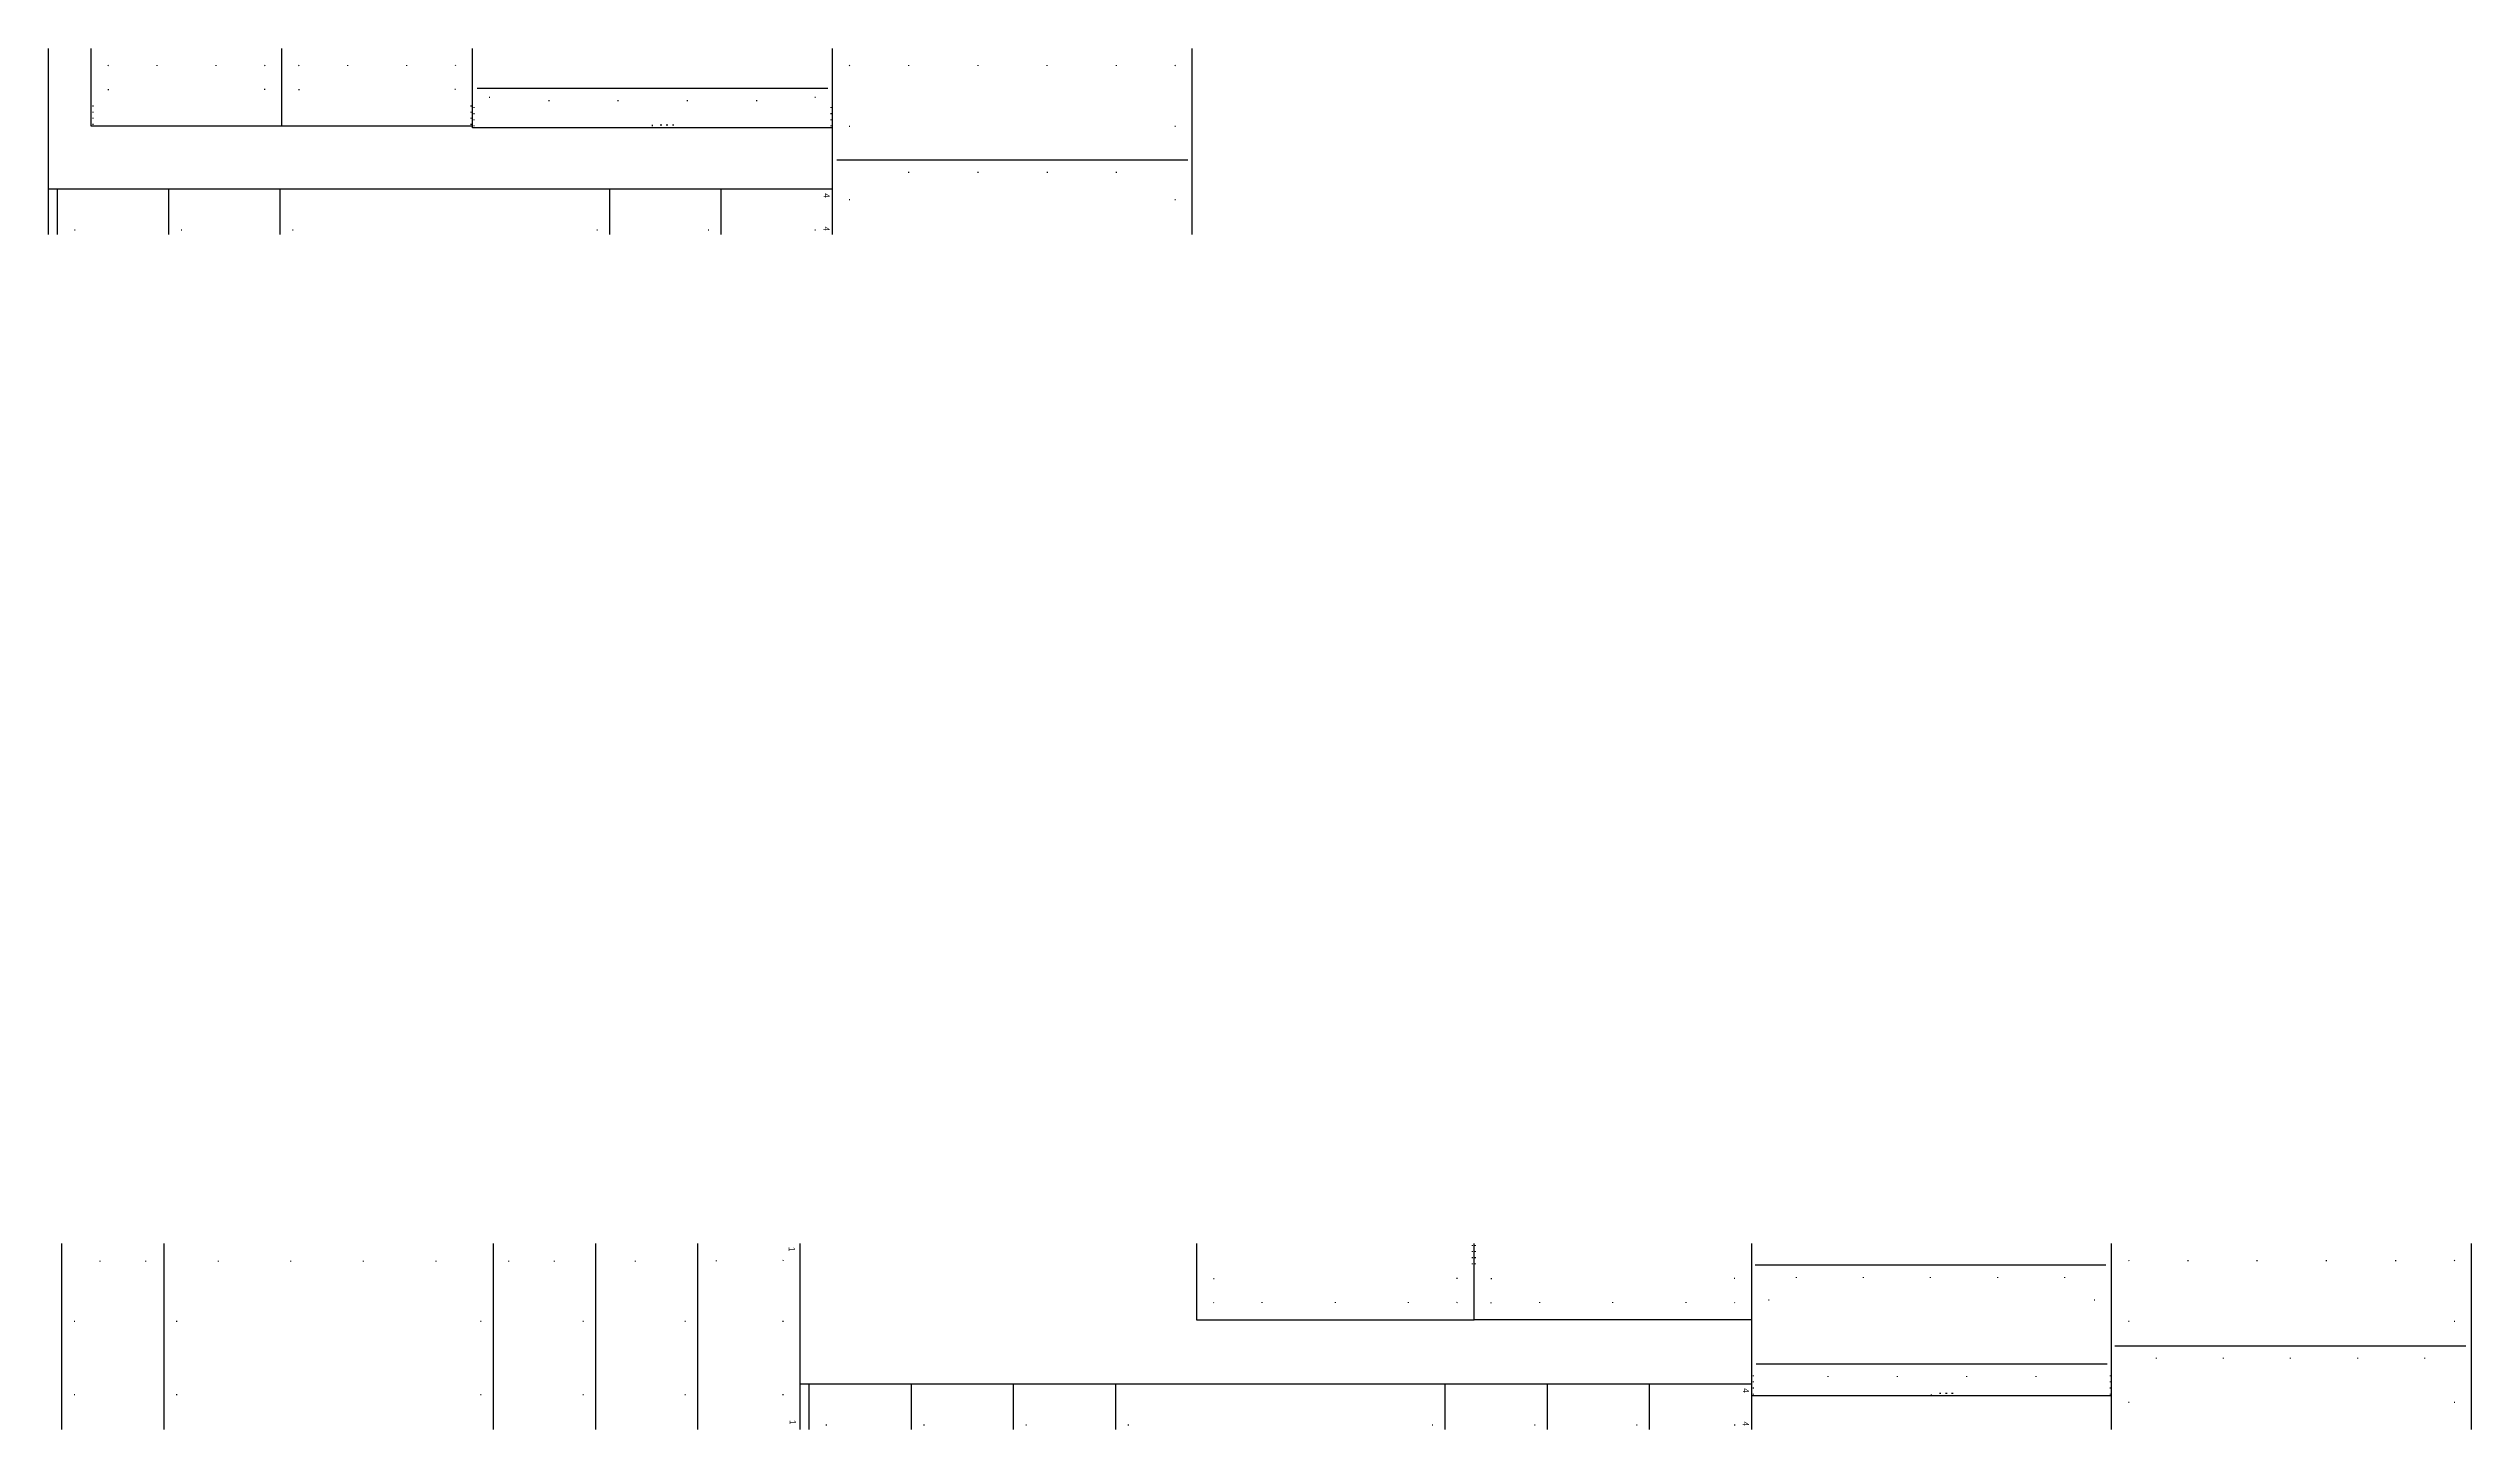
# Model space of a CAD drawing. Header units: millimetres. Extents: x 0 to 3072, y 0 to 988.
# Drawn here: x 2278 to 3072, y 59 to 512 of the extents above; entities that cross this region are included whole.
import ezdxf

# ---------------------------------------------------------------- set-up
doc = ezdxf.new("R2010")
doc.units = ezdxf.units.MM
for name, color, linetype in [('CUT1', 2, 'Continuous'), ('CUTME', 1, 'Continuous'), ('PEN1', 5, 'Continuous'), ('PEN2', 95, 'Continuous'), ('PENME', 3, 'Continuous'), ('TEXT', 7, 'Continuous')]:
    doc.layers.add(name, color=color, linetype=linetype)

msp = doc.modelspace()

# ---------------------------------------------------------------- linework, layer by layer
at = {"layer": 'CUT1'}
for p, q in [((2354.374, 486.317), (2291.874, 486.317)), ((2416.874, 486.317), (2354.374, 486.317)), ((2534.874, 485.816), (2416.874, 485.816)), ((2654.28, 94.943), (2745.28, 94.943)), ((2836.28, 94.943), (2745.28, 94.943)), ((2954.279, 69.943), (2836.28, 69.943))]:
    msp.add_line(p, q, dxfattribs=at)
at = {"layer": 'CUT1', "ltscale": 22}
for p, q in [((2277.874, 465.816), (2534.874, 465.816)), ((2524.28, 73.943), (2836.28, 73.943))]:
    msp.add_line(p, q, dxfattribs=at)
at = {"layer": 'CUTME', "ltscale": 22}
for p, q in [((2277.874, 450.816), (2277.874, 511.816)), ((2277.874, 450.816), (2277.874, 465.816)), ((2534.874, 450.816), (2534.874, 465.816)), ((2524.28, 58.943), (2524.28, 119.943)), ((2836.28, 58.943), (2836.28, 119.943))]:
    msp.add_line(p, q, dxfattribs=at)
at = {"layer": 'CUTME'}
for p, q in [((2291.874, 486.317), (2291.874, 511.816)), ((2354.374, 486.317), (2354.374, 511.816)), ((2416.874, 485.816), (2416.874, 511.816)), ((2534.874, 450.816), (2534.874, 511.816)), ((2652.873, 450.816), (2652.873, 511.816)), ((2654.28, 119.943), (2654.28, 94.943)), ((2745.28, 94.943), (2745.28, 119.943)), ((2954.279, 58.943), (2954.279, 119.943)), ((3072.279, 58.943), (3072.279, 119.943))]:
    msp.add_line(p, q, dxfattribs=at)
at = {"layer": 'PEN1', "ltscale": 22}
for p, q in [((2280.874, 450.816), (2280.874, 465.816)), ((2527.28, 58.943), (2527.28, 73.943))]:
    msp.add_line(p, q, dxfattribs=at)
at = {"layer": 'PEN2'}
for p, q in [((2418.374, 498.816), (2533.374, 498.816)), ((2536.374, 475.316), (2651.374, 475.316)), ((2837.366, 112.94), (2952.366, 112.94)), ((2837.78, 80.443), (2952.78, 80.443)), ((2955.365, 86.44), (3070.365, 86.44))]:
    msp.add_line(p, q, dxfattribs=at)
at = {"layer": 'PEN2', "ltscale": 22}
for p, q in [((2317.374, 450.816), (2317.374, 465.816)), ((2353.874, 450.816), (2353.874, 465.816)), ((2461.874, 450.816), (2461.874, 465.816)), ((2498.374, 450.816), (2498.374, 465.816)), ((2282.28, 58.943), (2282.28, 119.943)), ((2315.78, 58.943), (2315.78, 119.943)), ((2423.78, 58.943), (2423.78, 119.943)), ((2457.28, 58.943), (2457.28, 119.943)), ((2490.78, 58.943), (2490.78, 119.943)), ((2560.78, 58.943), (2560.78, 73.943)), ((2594.28, 58.943), (2594.28, 73.943)), ((2627.78, 58.943), (2627.78, 73.943)), ((2735.78, 58.943), (2735.78, 73.943)), ((2769.28, 58.943), (2769.28, 73.943)), ((2802.78, 58.943), (2802.78, 73.943))]:
    msp.add_line(p, q, dxfattribs=at)
at = {"layer": 'PENME'}
for p, q in [((2297.374, 506.316), (2297.551, 506.14)), ((2313.457, 506.316), (2313.457, 506.066)), ((2332.79, 506.316), (2332.79, 506.066)), ((2348.874, 506.316), (2348.697, 506.14)), ((2359.874, 506.316), (2360.051, 506.14)), ((2375.957, 506.316), (2375.957, 506.066)), ((2395.291, 506.316), (2395.291, 506.066)), ((2411.374, 506.316), (2411.197, 506.14)), ((2540.374, 506.316), (2540.55, 506.14)), ((2559.824, 506.316), (2559.824, 506.066)), ((2582.523, 506.316), (2582.523, 506.066)), ((2605.223, 506.316), (2605.223, 506.066)), ((2627.923, 506.316), (2627.923, 506.066)), ((2647.376, 506.316), (2647.199, 506.14)), ((2292.374, 493.067), (2292.374, 492.817)), ((2297.374, 498.316), (2297.624, 498.316)), ((2348.874, 498.317), (2348.624, 498.317)), ((2359.874, 498.316), (2360.124, 498.316)), ((2411.374, 498.317), (2411.124, 498.317)), ((2416.374, 493.067), (2416.374, 492.817)), ((2417.371, 492.563), (2417.371, 492.313)), ((2422.374, 495.816), (2422.624, 495.816)), ((2441.874, 494.816), (2441.874, 494.566)), ((2464.574, 494.816), (2464.574, 494.566)), ((2487.274, 494.816), (2487.274, 494.566)), ((2509.974, 494.816), (2509.974, 494.566)), ((2529.127, 495.816), (2529.377, 495.816)), ((2534.375, 492.57), (2534.375, 492.32)), ((2292.374, 491.067), (2292.374, 490.817)), ((2292.374, 489.067), (2292.374, 488.817)), ((2292.374, 487.067), (2292.374, 486.817)), ((2416.374, 491.067), (2416.374, 490.817)), ((2416.374, 489.067), (2416.374, 488.817)), ((2416.374, 487.067), (2416.374, 486.817)), ((2417.371, 490.563), (2417.371, 490.313)), ((2417.371, 488.563), (2417.371, 488.313)), ((2417.371, 486.563), (2417.371, 486.313)), ((2475.874, 486.316), (2475.874, 486.816)), ((2478.914, 486.648), (2478.414, 486.648)), ((2480.914, 486.648), (2480.414, 486.648)), ((2482.914, 486.648), (2482.414, 486.648)), ((2534.375, 490.57), (2534.375, 490.32)), ((2534.375, 488.57), (2534.375, 488.32)), ((2534.375, 486.57), (2534.375, 486.32)), ((2540.374, 486.316), (2540.624, 486.316)), ((2647.126, 486.316), (2647.376, 486.316)), ((2559.874, 471.316), (2559.874, 471.066)), ((2582.573, 471.316), (2582.573, 471.066)), ((2605.273, 471.316), (2605.273, 471.066)), ((2627.973, 471.316), (2627.973, 471.066)), ((2540.374, 462.316), (2540.624, 462.316)), ((2647.126, 462.316), (2647.376, 462.316)), ((2744.78, 119.193), (2744.78, 119.443)), ((2745.78, 119.193), (2745.78, 119.443)), ((2744.78, 117.193), (2744.78, 117.443)), ((2744.78, 115.193), (2744.78, 115.443)), ((2744.78, 113.193), (2744.78, 113.443)), ((2745.78, 117.193), (2745.78, 117.443)), ((2745.78, 115.193), (2745.78, 115.443)), ((2745.78, 113.193), (2745.78, 113.443)), ((2959.779, 114.443), (2959.956, 114.266)), ((2979.229, 114.443), (2979.229, 114.193)), ((3001.929, 114.443), (3001.929, 114.193)), ((3024.629, 114.443), (3024.629, 114.193)), ((3047.329, 114.443), (3047.329, 114.193)), ((3066.782, 114.443), (3066.605, 114.266)), ((2659.78, 108.443), (2660.03, 108.443)), ((2739.78, 108.443), (2739.53, 108.443)), ((2750.78, 108.443), (2751.03, 108.443)), ((2830.78, 108.443), (2830.53, 108.443)), ((2850.876, 108.94), (2850.876, 108.69)), ((2872.876, 108.94), (2872.876, 108.69)), ((2894.832, 108.94), (2894.832, 108.69)), ((2916.875, 108.94), (2916.875, 108.69)), ((2938.875, 108.94), (2938.875, 108.69)), ((2659.78, 100.443), (2659.956, 100.619)), ((2675.78, 100.443), (2675.78, 100.693)), ((2699.78, 100.443), (2699.78, 100.693)), ((2723.78, 100.443), (2723.78, 100.693)), ((2739.78, 100.443), (2739.603, 100.619)), ((2750.78, 100.443), (2750.956, 100.619)), ((2766.78, 100.443), (2766.78, 100.693)), ((2790.78, 100.443), (2790.78, 100.693)), ((2814.78, 100.443), (2814.78, 100.693)), ((2830.78, 100.443), (2830.603, 100.619)), ((2841.78, 101.443), (2842.03, 101.443)), ((2948.532, 101.443), (2948.782, 101.443)), ((2959.779, 94.443), (2960.029, 94.443)), ((3066.532, 94.443), (3066.782, 94.443)), ((2968.876, 82.44), (2968.876, 82.19)), ((2990.875, 82.44), (2990.875, 82.19)), ((3012.831, 82.44), (3012.831, 82.19)), ((3034.875, 82.44), (3034.875, 82.19)), ((3056.875, 82.44), (3056.875, 82.19)), ((2836.776, 76.689), (2836.776, 76.439)), ((2836.776, 74.689), (2836.776, 74.439)), ((2836.776, 72.689), (2836.776, 72.439)), ((2861.28, 76.443), (2861.28, 76.193)), ((2883.979, 76.443), (2883.979, 76.193)), ((2906.679, 76.443), (2906.679, 76.193)), ((2929.379, 76.443), (2929.379, 76.193)), ((2953.78, 76.696), (2953.78, 76.446)), ((2953.78, 74.696), (2953.78, 74.446)), ((2953.78, 72.696), (2953.78, 72.446)), ((2836.776, 70.689), (2836.776, 70.439)), ((2895.279, 69.943), (2895.279, 70.443)), ((2898.319, 70.774), (2897.819, 70.774)), ((2900.319, 70.774), (2899.819, 70.774)), ((2902.319, 70.774), (2901.819, 70.774)), ((2953.78, 70.696), (2953.78, 70.446)), ((2959.779, 67.943), (2960.029, 67.943)), ((3066.532, 67.943), (3066.782, 67.943))]:
    msp.add_line(p, q, dxfattribs=at)
at = {"layer": 'PENME', "ltscale": 22}
for p, q in [((2286.374, 452.316), (2286.624, 452.316)), ((2321.374, 452.316), (2321.624, 452.316)), ((2357.874, 452.316), (2358.124, 452.316)), ((2457.624, 452.316), (2457.874, 452.316)), ((2494.124, 452.316), (2494.374, 452.316)), ((2529.124, 452.315), (2529.374, 452.315)), ((2294.771, 114.039), (2294.771, 114.289)), ((2309.771, 114.039), (2309.771, 114.289)), ((2333.571, 114.039), (2333.571, 114.289)), ((2357.371, 114.039), (2357.371, 114.289)), ((2381.171, 114.039), (2381.171, 114.289)), ((2404.971, 114.039), (2404.971, 114.289)), ((2428.771, 114.039), (2428.771, 114.289)), ((2443.771, 114.039), (2443.771, 114.289)), ((2470.27, 114.289), (2470.271, 114.039)), ((2496.77, 114.374), (2496.771, 114.124)), ((2518.78, 114.443), (2518.583, 114.244)), ((2286.28, 94.443), (2286.53, 94.443)), ((2319.78, 94.443), (2320.03, 94.443)), ((2419.53, 94.443), (2419.78, 94.443)), ((2453.03, 94.443), (2453.28, 94.443)), ((2486.53, 94.443), (2486.78, 94.443)), ((2518.577, 94.443), (2518.827, 94.443)), ((2286.28, 70.443), (2286.53, 70.443)), ((2319.78, 70.443), (2320.03, 70.443)), ((2419.53, 70.443), (2419.78, 70.443)), ((2453.03, 70.443), (2453.28, 70.443)), ((2486.53, 70.443), (2486.78, 70.443)), ((2518.577, 70.443), (2518.827, 70.443)), ((2532.78, 60.445), (2533.03, 60.445)), ((2532.78, 60.445), (2533.03, 60.445)), ((2564.78, 60.443), (2565.03, 60.443)), ((2598.28, 60.443), (2598.53, 60.443)), ((2631.78, 60.443), (2632.03, 60.443)), ((2731.53, 60.443), (2731.78, 60.443)), ((2731.53, 60.443), (2731.78, 60.443)), ((2765.03, 60.443), (2765.28, 60.443)), ((2798.53, 60.443), (2798.78, 60.443)), ((2830.577, 60.442), (2830.827, 60.442))]:
    msp.add_line(p, q, dxfattribs=at)

# ---------------------------------------------------------------- texts
at = {"layer": 'TEXT', "ltscale": 22}
for s, p in [('4', (2532.012, 464.35)), ('4', (2531.966, 453.428)), ('1', (2520.602, 118.85)), ('4', (2833.418, 72.476)), ('1', (2520.925, 62.067)), ('4', (2833.372, 61.554))]:
    msp.add_text(s, height=2, rotation=270, dxfattribs=at).set_placement(p)

doc.saveas('drawing.dxf')
